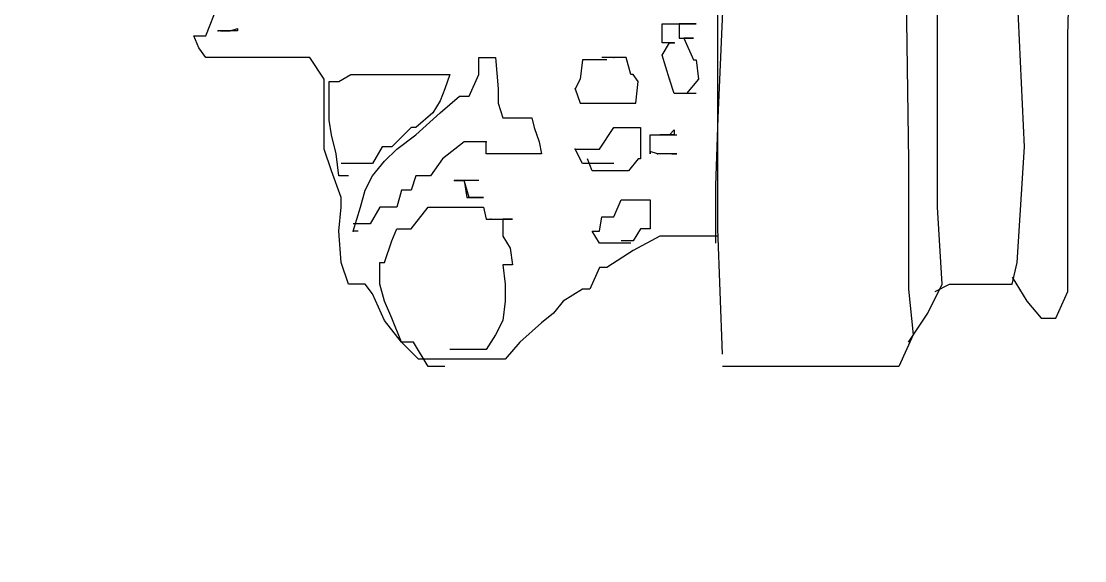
# Model space of a CAD drawing. Extents: x 747954 to 748544, y 4317181 to 4318208.
# Drawn here: x 747982.185 to 747986.59, y 4318030.984 to 4318033.22 of the extents above; entities that cross this region are included whole.
import ezdxf

# ---------------------------------------------------------------- set-up
doc = ezdxf.new("R2010")
doc.units = 0
doc.layers.get('0').update_dxf_attribs({"linetype": 'CONTINUOUS'})

msp = doc.modelspace()

# ---------------------------------------------------------------- linework, layer by layer
at = {"color": 0, "linetype": 'CONTINUOUS'}
for p, q in [((747985.98, 4318033.19), (747985.98, 4318033.81)), ((747985.98, 4318033.19), (747985.98, 4318033.81)), ((747985.07, 4318032.36), (747985.07, 4318033.57)), ((747985.07, 4318032.36), (747985.07, 4318033.57)), ((747986.52, 4318033.16), (747986.53, 4318033.5)), ((747986.52, 4318033.16), (747986.53, 4318033.5)), ((747985.85, 4318033.38), (747985.86, 4318032.64)), ((747985.85, 4318033.38), (747985.86, 4318032.64)), ((747986.34, 4318032.7), (747986.31, 4318033.35)), ((747986.34, 4318032.7), (747986.31, 4318033.35)), ((747982.95, 4318033.16), (747983, 4318033.29)), ((747982.95, 4318033.16), (747983, 4318033.29)), ((747985.09, 4318033.26), (747985.07, 4318032.82)), ((747985.09, 4318033.26), (747985.07, 4318032.82)), ((747983.05, 4318033.18), (747983.08, 4318033.19)), ((747983.05, 4318033.18), (747983.08, 4318033.19)), ((747983.08, 4318033.19), (747983.08, 4318033.18)), ((747983.08, 4318033.19), (747983.08, 4318033.18)), ((747984.84, 4318033.13), (747984.84, 4318033.21)), ((747984.84, 4318033.21), (747984.87, 4318033.21)), ((747984.84, 4318033.13), (747984.84, 4318033.21)), ((747984.84, 4318033.21), (747984.87, 4318033.21)), ((747984.87, 4318033.21), (747984.89, 4318033.21)), ((747984.87, 4318033.21), (747984.89, 4318033.21)), ((747984.89, 4318033.21), (747984.91, 4318033.21)), ((747984.89, 4318033.21), (747984.91, 4318033.21)), ((747984.91, 4318033.21), (747984.95, 4318033.21)), ((747984.93, 4318033.21), (747984.91, 4318033.21)), ((747984.91, 4318033.21), (747984.91, 4318033.15)), ((747984.91, 4318033.21), (747984.95, 4318033.21)), ((747984.93, 4318033.21), (747984.91, 4318033.21)), ((747984.91, 4318033.21), (747984.91, 4318033.15)), ((747984.95, 4318033.21), (747984.93, 4318033.21)), ((747984.95, 4318033.21), (747984.93, 4318033.21)), ((747984.95, 4318033.21), (747984.98, 4318033.21)), ((747984.98, 4318033.21), (747984.95, 4318033.21)), ((747984.95, 4318033.21), (747984.98, 4318033.21)), ((747984.98, 4318033.21), (747984.95, 4318033.21)), ((747985.98, 4318032.45), (747985.98, 4318033.19)), ((747985.98, 4318032.45), (747985.98, 4318033.19)), ((747982.92, 4318033.11), (747982.9, 4318033.16)), ((747982.9, 4318033.16), (747982.92, 4318033.16)), ((747982.92, 4318033.11), (747982.9, 4318033.16)), ((747982.9, 4318033.16), (747982.92, 4318033.16)), ((747982.92, 4318033.16), (747982.95, 4318033.16)), ((747982.92, 4318033.16), (747982.95, 4318033.16)), ((747983.02, 4318033.18), (747983, 4318033.18)), ((747983.02, 4318033.18), (747983, 4318033.18)), ((747983.01, 4318033.18), (747983.02, 4318033.18)), ((747983.01, 4318033.18), (747983.02, 4318033.18)), ((747983.02, 4318033.18), (747983.03, 4318033.18)), ((747983.04, 4318033.18), (747983.02, 4318033.18)), ((747983.02, 4318033.18), (747983.03, 4318033.18)), ((747983.04, 4318033.18), (747983.02, 4318033.18)), ((747983.03, 4318033.18), (747983.05, 4318033.18)), ((747983.03, 4318033.18), (747983.05, 4318033.18)), ((747983.08, 4318033.18), (747983.04, 4318033.18)), ((747983.08, 4318033.18), (747983.04, 4318033.18)), ((747984.91, 4318033.15), (747984.94, 4318033.15)), ((747984.91, 4318033.15), (747984.94, 4318033.15)), ((747984.93, 4318033.15), (747984.97, 4318033.06)), ((747984.94, 4318033.15), (747984.93, 4318033.15)), ((747984.93, 4318033.15), (747984.97, 4318033.06)), ((747984.94, 4318033.15), (747984.93, 4318033.15)), ((747984.94, 4318033.15), (747984.97, 4318033.15)), ((747984.97, 4318033.15), (747984.94, 4318033.15)), ((747984.94, 4318033.15), (747984.97, 4318033.15)), ((747984.97, 4318033.15), (747984.94, 4318033.15)), ((747986.52, 4318032.7), (747986.52, 4318033.16)), ((747986.52, 4318032.7), (747986.52, 4318033.16)), ((747982.95, 4318033.07), (747982.92, 4318033.11)), ((747982.95, 4318033.07), (747982.92, 4318033.11)), ((747984.84, 4318033.08), (747984.87, 4318033.13)), ((747984.87, 4318033.13), (747984.84, 4318033.13)), ((747984.84, 4318033.08), (747984.87, 4318033.13)), ((747984.87, 4318033.13), (747984.84, 4318033.13)), ((747984.87, 4318033.13), (747984.89, 4318033.13)), ((747984.89, 4318033.13), (747984.87, 4318033.13)), ((747984.87, 4318033.13), (747984.89, 4318033.13)), ((747984.89, 4318033.13), (747984.87, 4318033.13)), ((747983.01, 4318033.07), (747982.95, 4318033.07)), ((747983.01, 4318033.07), (747982.95, 4318033.07)), ((747983.03, 4318033.07), (747983.01, 4318033.07)), ((747983.03, 4318033.07), (747983.01, 4318033.07)), ((747983.09, 4318033.07), (747983.03, 4318033.07)), ((747983.09, 4318033.07), (747983.03, 4318033.07)), ((747983.13, 4318033.07), (747983.09, 4318033.07)), ((747983.13, 4318033.07), (747983.09, 4318033.07)), ((747983.19, 4318033.07), (747983.13, 4318033.07)), ((747983.19, 4318033.07), (747983.13, 4318033.07)), ((747983.26, 4318033.07), (747983.19, 4318033.07)), ((747983.26, 4318033.07), (747983.19, 4318033.07)), ((747983.28, 4318033.07), (747983.26, 4318033.07)), ((747983.28, 4318033.07), (747983.26, 4318033.07)), ((747983.3, 4318033.07), (747983.28, 4318033.07)), ((747983.3, 4318033.07), (747983.28, 4318033.07)), ((747983.38, 4318033.07), (747983.3, 4318033.07)), ((747983.38, 4318033.07), (747983.3, 4318033.07)), ((747983.44, 4318032.98), (747983.38, 4318033.07)), ((747983.44, 4318032.98), (747983.38, 4318033.07)), ((747984.08, 4318033), (747984.08, 4318033.07)), ((747984.08, 4318033.07), (747984.1, 4318033.07)), ((747984.08, 4318033), (747984.08, 4318033.07)), ((747984.08, 4318033.07), (747984.1, 4318033.07)), ((747984.1, 4318033.07), (747984.14, 4318033.07)), ((747984.1, 4318033.07), (747984.14, 4318033.07)), ((747984.14, 4318033.07), (747984.15, 4318033.07)), ((747984.14, 4318033.07), (747984.15, 4318033.07)), ((747984.15, 4318033.07), (747984.16, 4318032.94)), ((747984.15, 4318033.07), (747984.16, 4318032.94)), ((747984.51, 4318033.06), (747984.5, 4318032.98)), ((747984.51, 4318033.06), (747984.5, 4318032.98)), ((747984.55, 4318033.06), (747984.51, 4318033.06)), ((747984.55, 4318033.06), (747984.51, 4318033.06)), ((747984.61, 4318033.06), (747984.55, 4318033.06)), ((747984.61, 4318033.06), (747984.55, 4318033.06)), ((747984.61, 4318033.07), (747984.59, 4318033.07)), ((747984.61, 4318033.07), (747984.59, 4318033.07)), ((747984.64, 4318033.07), (747984.61, 4318033.07)), ((747984.64, 4318033.07), (747984.61, 4318033.07)), ((747984.69, 4318033.07), (747984.64, 4318033.07)), ((747984.69, 4318033.07), (747984.64, 4318033.07)), ((747984.71, 4318033), (747984.69, 4318033.07)), ((747984.71, 4318033), (747984.69, 4318033.07)), ((747984.87, 4318032.98), (747984.84, 4318033.08)), ((747984.87, 4318032.98), (747984.84, 4318033.08)), ((747984.97, 4318033.06), (747984.98, 4318033.06)), ((747984.97, 4318033.06), (747984.98, 4318033.06)), ((747984.98, 4318033.06), (747984.99, 4318032.98)), ((747984.98, 4318033.06), (747984.99, 4318032.98)), ((747983.44, 4318032.92), (747983.44, 4318032.98)), ((747983.44, 4318032.92), (747983.44, 4318032.98)), ((747983.46, 4318032.89), (747983.46, 4318032.97)), ((747983.46, 4318032.97), (747983.5, 4318032.97)), ((747983.46, 4318032.89), (747983.46, 4318032.97)), ((747983.46, 4318032.97), (747983.5, 4318032.97)), ((747983.5, 4318032.97), (747983.55, 4318033)), ((747983.5, 4318032.97), (747983.55, 4318033)), ((747983.55, 4318033), (747983.65, 4318033)), ((747983.55, 4318033), (747983.65, 4318033)), ((747983.65, 4318033), (747983.74, 4318033)), ((747983.65, 4318033), (747983.74, 4318033)), ((747983.74, 4318033), (747983.76, 4318033)), ((747983.74, 4318033), (747983.76, 4318033)), ((747983.76, 4318033), (747983.82, 4318033)), ((747983.76, 4318033), (747983.82, 4318033)), ((747983.82, 4318033), (747983.9, 4318033)), ((747983.82, 4318033), (747983.9, 4318033)), ((747983.9, 4318033), (747983.94, 4318033)), ((747983.9, 4318033), (747983.94, 4318033)), ((747983.94, 4318033), (747983.96, 4318033)), ((747983.96, 4318033), (747983.94, 4318032.94)), ((747983.94, 4318033), (747983.96, 4318033)), ((747983.96, 4318033), (747983.94, 4318032.94)), ((747984.04, 4318032.91), (747984.08, 4318033)), ((747984.04, 4318032.91), (747984.08, 4318033)), ((747984.5, 4318032.98), (747984.48, 4318032.94)), ((747984.5, 4318032.98), (747984.48, 4318032.94)), ((747984.72, 4318033), (747984.71, 4318033)), ((747984.72, 4318033), (747984.71, 4318033)), ((747984.74, 4318032.97), (747984.72, 4318033)), ((747984.74, 4318032.97), (747984.72, 4318033)), ((747984.73, 4318032.88), (747984.74, 4318032.97)), ((747984.73, 4318032.88), (747984.74, 4318032.97)), ((747984.89, 4318032.92), (747984.87, 4318032.98)), ((747984.89, 4318032.92), (747984.87, 4318032.98)), ((747984.99, 4318032.98), (747984.94, 4318032.92)), ((747984.99, 4318032.98), (747984.94, 4318032.92)), ((747983.94, 4318032.94), (747983.92, 4318032.89)), ((747983.94, 4318032.94), (747983.92, 4318032.89)), ((747984.16, 4318032.94), (747984.16, 4318032.88)), ((747984.16, 4318032.94), (747984.16, 4318032.88)), ((747984.48, 4318032.94), (747984.5, 4318032.88)), ((747984.48, 4318032.94), (747984.5, 4318032.88)), ((747983.44, 4318032.87), (747983.44, 4318032.92)), ((747983.44, 4318032.87), (747983.44, 4318032.92)), ((747983.46, 4318032.81), (747983.46, 4318032.89)), ((747983.46, 4318032.81), (747983.46, 4318032.89)), ((747983.92, 4318032.89), (747983.89, 4318032.84)), ((747983.92, 4318032.89), (747983.89, 4318032.84)), ((747983.92, 4318032.84), (747984, 4318032.91)), ((747983.92, 4318032.84), (747984, 4318032.91)), ((747984, 4318032.91), (747984.04, 4318032.91)), ((747984, 4318032.91), (747984.04, 4318032.91)), ((747984.16, 4318032.88), (747984.18, 4318032.82)), ((747984.16, 4318032.88), (747984.18, 4318032.82)), ((747984.5, 4318032.88), (747984.51, 4318032.88)), ((747984.5, 4318032.88), (747984.51, 4318032.88)), ((747984.51, 4318032.88), (747984.54, 4318032.88)), ((747984.51, 4318032.88), (747984.54, 4318032.88)), ((747984.54, 4318032.88), (747984.58, 4318032.88)), ((747984.54, 4318032.88), (747984.58, 4318032.88)), ((747984.58, 4318032.88), (747984.62, 4318032.88)), ((747984.58, 4318032.88), (747984.62, 4318032.88)), ((747984.62, 4318032.88), (747984.64, 4318032.88)), ((747984.62, 4318032.88), (747984.64, 4318032.88)), ((747984.64, 4318032.88), (747984.7, 4318032.88)), ((747984.64, 4318032.88), (747984.7, 4318032.88)), ((747984.7, 4318032.88), (747984.72, 4318032.88)), ((747984.7, 4318032.88), (747984.72, 4318032.88)), ((747984.72, 4318032.88), (747984.73, 4318032.88)), ((747984.72, 4318032.88), (747984.73, 4318032.88)), ((747984.92, 4318032.92), (747984.89, 4318032.92)), ((747984.91, 4318032.92), (747984.89, 4318032.92)), ((747984.92, 4318032.92), (747984.89, 4318032.92)), ((747984.91, 4318032.92), (747984.89, 4318032.92)), ((747984.94, 4318032.92), (747984.91, 4318032.92)), ((747984.94, 4318032.92), (747984.91, 4318032.92)), ((747984.98, 4318032.92), (747984.92, 4318032.92)), ((747984.98, 4318032.92), (747984.92, 4318032.92)), ((747983.44, 4318032.75), (747983.44, 4318032.87)), ((747983.44, 4318032.75), (747983.44, 4318032.87)), ((747983.89, 4318032.84), (747983.82, 4318032.78)), ((747983.82, 4318032.75), (747983.92, 4318032.84)), ((747983.89, 4318032.84), (747983.82, 4318032.78)), ((747983.82, 4318032.75), (747983.92, 4318032.84)), ((747983.47, 4318032.75), (747983.46, 4318032.81)), ((747983.47, 4318032.75), (747983.46, 4318032.81)), ((747984.18, 4318032.82), (747984.2, 4318032.82)), ((747984.18, 4318032.82), (747984.2, 4318032.82)), ((747984.2, 4318032.82), (747984.25, 4318032.82)), ((747984.2, 4318032.82), (747984.25, 4318032.82)), ((747984.25, 4318032.82), (747984.3, 4318032.82)), ((747984.25, 4318032.82), (747984.3, 4318032.82)), ((747984.3, 4318032.82), (747984.31, 4318032.78)), ((747984.3, 4318032.82), (747984.31, 4318032.78)), ((747985.07, 4318032.82), (747985.06, 4318032.54)), ((747985.07, 4318032.82), (747985.06, 4318032.54)), ((747983.44, 4318032.69), (747983.44, 4318032.75)), ((747983.44, 4318032.69), (747983.44, 4318032.75)), ((747983.49, 4318032.67), (747983.47, 4318032.75)), ((747983.49, 4318032.67), (747983.47, 4318032.75)), ((747983.8, 4318032.78), (747983.72, 4318032.7)), ((747983.8, 4318032.78), (747983.72, 4318032.7)), ((747983.74, 4318032.69), (747983.82, 4318032.75)), ((747983.74, 4318032.69), (747983.82, 4318032.75)), ((747983.82, 4318032.78), (747983.8, 4318032.78)), ((747983.82, 4318032.78), (747983.8, 4318032.78)), ((747984.31, 4318032.78), (747984.33, 4318032.72)), ((747984.31, 4318032.78), (747984.33, 4318032.72)), ((747984.58, 4318032.69), (747984.64, 4318032.78)), ((747984.58, 4318032.69), (747984.64, 4318032.78)), ((747984.64, 4318032.78), (747984.67, 4318032.78)), ((747984.64, 4318032.78), (747984.67, 4318032.78)), ((747984.67, 4318032.78), (747984.72, 4318032.78)), ((747984.67, 4318032.78), (747984.72, 4318032.78)), ((747984.72, 4318032.78), (747984.73, 4318032.78)), ((747984.72, 4318032.78), (747984.73, 4318032.78)), ((747984.73, 4318032.78), (747984.74, 4318032.78)), ((747984.73, 4318032.78), (747984.74, 4318032.78)), ((747984.74, 4318032.78), (747984.75, 4318032.78)), ((747984.74, 4318032.78), (747984.75, 4318032.78)), ((747984.75, 4318032.78), (747984.75, 4318032.65)), ((747984.75, 4318032.78), (747984.75, 4318032.65)), ((747984.79, 4318032.67), (747984.79, 4318032.75)), ((747984.79, 4318032.75), (747984.81, 4318032.75)), ((747984.79, 4318032.67), (747984.79, 4318032.75)), ((747984.79, 4318032.75), (747984.81, 4318032.75)), ((747984.81, 4318032.75), (747984.82, 4318032.75)), ((747984.81, 4318032.75), (747984.82, 4318032.75)), ((747984.82, 4318032.75), (747984.83, 4318032.75)), ((747984.82, 4318032.75), (747984.83, 4318032.75)), ((747984.83, 4318032.75), (747984.87, 4318032.75)), ((747984.84, 4318032.75), (747984.83, 4318032.75)), ((747984.83, 4318032.75), (747984.88, 4318032.75)), ((747984.83, 4318032.75), (747984.87, 4318032.75)), ((747984.84, 4318032.75), (747984.83, 4318032.75)), ((747984.83, 4318032.75), (747984.88, 4318032.75)), ((747984.87, 4318032.75), (747984.84, 4318032.75)), ((747984.87, 4318032.75), (747984.84, 4318032.75)), ((747984.87, 4318032.75), (747984.89, 4318032.77)), ((747984.87, 4318032.75), (747984.89, 4318032.77)), ((747984.88, 4318032.75), (747984.87, 4318032.75)), ((747984.88, 4318032.75), (747984.87, 4318032.75)), ((747984.89, 4318032.75), (747984.88, 4318032.75)), ((747984.88, 4318032.75), (747984.9, 4318032.75)), ((747984.89, 4318032.75), (747984.88, 4318032.75)), ((747984.88, 4318032.75), (747984.9, 4318032.75)), ((747984.89, 4318032.77), (747984.89, 4318032.75)), ((747984.89, 4318032.77), (747984.89, 4318032.75)), ((747984.02, 4318032.72), (747983.93, 4318032.65)), ((747984.02, 4318032.72), (747983.93, 4318032.65)), ((747984.09, 4318032.72), (747984.02, 4318032.72)), ((747984.09, 4318032.72), (747984.02, 4318032.72)), ((747984.11, 4318032.72), (747984.09, 4318032.72)), ((747984.11, 4318032.72), (747984.09, 4318032.72)), ((747984.11, 4318032.67), (747984.11, 4318032.72)), ((747984.11, 4318032.67), (747984.11, 4318032.72)), ((747984.33, 4318032.72), (747984.34, 4318032.67)), ((747984.33, 4318032.72), (747984.34, 4318032.67)), ((747983.47, 4318032.6), (747983.44, 4318032.69)), ((747983.47, 4318032.6), (747983.44, 4318032.69)), ((747983.5, 4318032.58), (747983.49, 4318032.67)), ((747983.5, 4318032.58), (747983.49, 4318032.67)), ((747983.68, 4318032.7), (747983.64, 4318032.63)), ((747983.68, 4318032.7), (747983.64, 4318032.63)), ((747983.72, 4318032.7), (747983.68, 4318032.7)), ((747983.72, 4318032.7), (747983.68, 4318032.7)), ((747983.69, 4318032.64), (747983.74, 4318032.69)), ((747983.69, 4318032.64), (747983.74, 4318032.69)), ((747984.13, 4318032.67), (747984.11, 4318032.67)), ((747984.13, 4318032.67), (747984.11, 4318032.67)), ((747984.16, 4318032.67), (747984.13, 4318032.67)), ((747984.16, 4318032.67), (747984.13, 4318032.67)), ((747984.22, 4318032.67), (747984.16, 4318032.67)), ((747984.22, 4318032.67), (747984.16, 4318032.67)), ((747984.28, 4318032.67), (747984.22, 4318032.67)), ((747984.28, 4318032.67), (747984.22, 4318032.67)), ((747984.33, 4318032.67), (747984.28, 4318032.67)), ((747984.33, 4318032.67), (747984.28, 4318032.67)), ((747984.34, 4318032.67), (747984.33, 4318032.67)), ((747984.34, 4318032.67), (747984.33, 4318032.67)), ((747984.51, 4318032.63), (747984.48, 4318032.69)), ((747984.48, 4318032.69), (747984.51, 4318032.69)), ((747984.51, 4318032.63), (747984.48, 4318032.69)), ((747984.48, 4318032.69), (747984.51, 4318032.69)), ((747984.51, 4318032.69), (747984.58, 4318032.69)), ((747984.51, 4318032.69), (747984.58, 4318032.69)), ((747984.82, 4318032.67), (747984.79, 4318032.68)), ((747984.79, 4318032.68), (747984.79, 4318032.67)), ((747984.82, 4318032.67), (747984.79, 4318032.68)), ((747984.79, 4318032.68), (747984.79, 4318032.67)), ((747984.84, 4318032.67), (747984.82, 4318032.67)), ((747984.84, 4318032.67), (747984.82, 4318032.67)), ((747984.89, 4318032.67), (747984.84, 4318032.67)), ((747984.89, 4318032.67), (747984.84, 4318032.67)), ((747984.88, 4318032.67), (747984.9, 4318032.67)), ((747984.88, 4318032.67), (747984.9, 4318032.67)), ((747984.9, 4318032.67), (747984.89, 4318032.67)), ((747984.9, 4318032.67), (747984.89, 4318032.67)), ((747986.31, 4318032.22), (747986.34, 4318032.7)), ((747986.31, 4318032.22), (747986.34, 4318032.7)), ((747986.52, 4318032.27), (747986.52, 4318032.7)), ((747986.52, 4318032.27), (747986.52, 4318032.7)), ((747983.53, 4318032.63), (747983.51, 4318032.63)), ((747983.53, 4318032.63), (747983.51, 4318032.63)), ((747983.58, 4318032.63), (747983.53, 4318032.63)), ((747983.58, 4318032.63), (747983.53, 4318032.63)), ((747983.61, 4318032.63), (747983.58, 4318032.63)), ((747983.61, 4318032.63), (747983.58, 4318032.63)), ((747983.64, 4318032.63), (747983.61, 4318032.63)), ((747983.64, 4318032.63), (747983.61, 4318032.63)), ((747983.64, 4318032.58), (747983.69, 4318032.64)), ((747983.64, 4318032.58), (747983.69, 4318032.64)), ((747983.93, 4318032.65), (747983.88, 4318032.58)), ((747983.93, 4318032.65), (747983.88, 4318032.58)), ((747984.58, 4318032.63), (747984.51, 4318032.63)), ((747984.58, 4318032.63), (747984.51, 4318032.63)), ((747984.55, 4318032.6), (747984.53, 4318032.65)), ((747984.55, 4318032.6), (747984.53, 4318032.65)), ((747984.64, 4318032.63), (747984.58, 4318032.63)), ((747984.64, 4318032.63), (747984.58, 4318032.63)), ((747984.74, 4318032.65), (747984.7, 4318032.6)), ((747984.74, 4318032.65), (747984.7, 4318032.6)), ((747984.75, 4318032.65), (747984.74, 4318032.65)), ((747984.75, 4318032.65), (747984.74, 4318032.65)), ((747985.86, 4318032.64), (747985.86, 4318032.11)), ((747985.86, 4318032.64), (747985.86, 4318032.11)), ((747983.51, 4318032.49), (747983.47, 4318032.6)), ((747983.51, 4318032.49), (747983.47, 4318032.6)), ((747983.54, 4318032.58), (747983.5, 4318032.58)), ((747983.54, 4318032.58), (747983.5, 4318032.58)), ((747983.61, 4318032.52), (747983.64, 4318032.58)), ((747983.61, 4318032.52), (747983.64, 4318032.58)), ((747983.82, 4318032.58), (747983.8, 4318032.52)), ((747983.82, 4318032.58), (747983.8, 4318032.52)), ((747983.88, 4318032.58), (747983.82, 4318032.58)), ((747983.88, 4318032.58), (747983.82, 4318032.58)), ((747984.61, 4318032.6), (747984.55, 4318032.6)), ((747984.61, 4318032.6), (747984.55, 4318032.6)), ((747984.64, 4318032.6), (747984.61, 4318032.6)), ((747984.64, 4318032.6), (747984.61, 4318032.6)), ((747984.7, 4318032.6), (747984.64, 4318032.6)), ((747984.7, 4318032.6), (747984.64, 4318032.6)), ((747984, 4318032.56), (747983.98, 4318032.56)), ((747983.98, 4318032.56), (747984, 4318032.56)), ((747984, 4318032.56), (747983.98, 4318032.56)), ((747983.98, 4318032.56), (747984, 4318032.56)), ((747984.03, 4318032.56), (747984, 4318032.56)), ((747984, 4318032.56), (747984.02, 4318032.56)), ((747984.03, 4318032.56), (747984, 4318032.56)), ((747984, 4318032.56), (747984.02, 4318032.56)), ((747984.02, 4318032.56), (747984.03, 4318032.49)), ((747984.04, 4318032.49), (747984.02, 4318032.56)), ((747984.02, 4318032.56), (747984.03, 4318032.49)), ((747984.04, 4318032.49), (747984.02, 4318032.56)), ((747984.08, 4318032.56), (747984.03, 4318032.56)), ((747984.08, 4318032.56), (747984.03, 4318032.56)), ((747985.06, 4318032.54), (747985.06, 4318032.3)), ((747985.06, 4318032.54), (747985.06, 4318032.3)), ((747983.51, 4318032.45), (747983.51, 4318032.49)), ((747983.51, 4318032.45), (747983.51, 4318032.49)), ((747983.59, 4318032.45), (747983.61, 4318032.52)), ((747983.59, 4318032.45), (747983.61, 4318032.52)), ((747983.76, 4318032.52), (747983.74, 4318032.45)), ((747983.76, 4318032.52), (747983.74, 4318032.45)), ((747983.8, 4318032.52), (747983.76, 4318032.52)), ((747983.8, 4318032.52), (747983.76, 4318032.52)), ((747984.03, 4318032.49), (747984.08, 4318032.49)), ((747984.03, 4318032.49), (747984.08, 4318032.49)), ((747984.08, 4318032.49), (747984.04, 4318032.49)), ((747984.08, 4318032.49), (747984.04, 4318032.49)), ((747984.08, 4318032.49), (747984.1, 4318032.49)), ((747984.1, 4318032.49), (747984.08, 4318032.49)), ((747984.08, 4318032.49), (747984.1, 4318032.49)), ((747984.1, 4318032.49), (747984.08, 4318032.49)), ((747983.5, 4318032.35), (747983.51, 4318032.45)), ((747983.5, 4318032.35), (747983.51, 4318032.45)), ((747983.56, 4318032.35), (747983.59, 4318032.45)), ((747983.56, 4318032.35), (747983.59, 4318032.45)), ((747983.67, 4318032.45), (747983.63, 4318032.38)), ((747983.67, 4318032.45), (747983.63, 4318032.38)), ((747983.72, 4318032.45), (747983.67, 4318032.45)), ((747983.72, 4318032.45), (747983.67, 4318032.45)), ((747983.74, 4318032.45), (747983.72, 4318032.45)), ((747983.74, 4318032.45), (747983.72, 4318032.45)), ((747983.8, 4318032.36), (747983.87, 4318032.45)), ((747983.8, 4318032.36), (747983.87, 4318032.45)), ((747983.87, 4318032.45), (747983.92, 4318032.45)), ((747983.87, 4318032.45), (747983.92, 4318032.45)), ((747983.92, 4318032.45), (747984, 4318032.45)), ((747983.92, 4318032.45), (747984, 4318032.45)), ((747984, 4318032.45), (747984.02, 4318032.45)), ((747984, 4318032.45), (747984.02, 4318032.45)), ((747984.02, 4318032.45), (747984.08, 4318032.45)), ((747984.02, 4318032.45), (747984.08, 4318032.45)), ((747984.08, 4318032.45), (747984.1, 4318032.45)), ((747984.08, 4318032.45), (747984.1, 4318032.45)), ((747984.1, 4318032.45), (747984.11, 4318032.4)), ((747984.1, 4318032.45), (747984.11, 4318032.4)), ((747984.64, 4318032.41), (747984.67, 4318032.48)), ((747984.64, 4318032.41), (747984.67, 4318032.48)), ((747984.67, 4318032.48), (747984.7, 4318032.48)), ((747984.67, 4318032.48), (747984.7, 4318032.48)), ((747984.7, 4318032.48), (747984.73, 4318032.48)), ((747984.7, 4318032.48), (747984.73, 4318032.48)), ((747984.73, 4318032.48), (747984.78, 4318032.48)), ((747984.73, 4318032.48), (747984.78, 4318032.48)), ((747984.78, 4318032.48), (747984.79, 4318032.48)), ((747984.78, 4318032.48), (747984.79, 4318032.48)), ((747984.79, 4318032.48), (747984.79, 4318032.41)), ((747984.79, 4318032.48), (747984.79, 4318032.41)), ((747986, 4318032.13), (747985.98, 4318032.45)), ((747986, 4318032.13), (747985.98, 4318032.45)), ((747984.11, 4318032.4), (747984.13, 4318032.4)), ((747984.11, 4318032.4), (747984.13, 4318032.4)), ((747984.13, 4318032.4), (747984.16, 4318032.4)), ((747984.13, 4318032.4), (747984.16, 4318032.4)), ((747984.16, 4318032.4), (747984.2, 4318032.4)), ((747984.16, 4318032.4), (747984.2, 4318032.4)), ((747984.21, 4318032.4), (747984.18, 4318032.4)), ((747984.18, 4318032.4), (747984.18, 4318032.33)), ((747984.21, 4318032.4), (747984.18, 4318032.4)), ((747984.18, 4318032.4), (747984.18, 4318032.33)), ((747984.2, 4318032.4), (747984.22, 4318032.4)), ((747984.2, 4318032.4), (747984.22, 4318032.4)), ((747984.22, 4318032.4), (747984.21, 4318032.4)), ((747984.22, 4318032.4), (747984.21, 4318032.4)), ((747984.58, 4318032.35), (747984.59, 4318032.41)), ((747984.58, 4318032.35), (747984.59, 4318032.41)), ((747984.59, 4318032.41), (747984.64, 4318032.41)), ((747984.59, 4318032.41), (747984.64, 4318032.41)), ((747984.79, 4318032.41), (747984.79, 4318032.36)), ((747984.79, 4318032.41), (747984.79, 4318032.36)), ((747983.51, 4318032.22), (747983.5, 4318032.35)), ((747983.51, 4318032.22), (747983.5, 4318032.35)), ((747983.6, 4318032.38), (747983.56, 4318032.38)), ((747983.6, 4318032.38), (747983.56, 4318032.38)), ((747983.58, 4318032.35), (747983.56, 4318032.35)), ((747983.58, 4318032.35), (747983.56, 4318032.35)), ((747983.63, 4318032.38), (747983.6, 4318032.38)), ((747983.63, 4318032.38), (747983.6, 4318032.38)), ((747983.72, 4318032.31), (747983.74, 4318032.36)), ((747983.72, 4318032.31), (747983.74, 4318032.36)), ((747983.74, 4318032.36), (747983.8, 4318032.36)), ((747983.74, 4318032.36), (747983.8, 4318032.36)), ((747984.58, 4318032.3), (747984.55, 4318032.35)), ((747984.55, 4318032.35), (747984.58, 4318032.35)), ((747984.58, 4318032.3), (747984.55, 4318032.35)), ((747984.55, 4318032.35), (747984.58, 4318032.35)), ((747984.75, 4318032.36), (747984.72, 4318032.31)), ((747984.75, 4318032.36), (747984.72, 4318032.31)), ((747984.79, 4318032.36), (747984.75, 4318032.36)), ((747984.79, 4318032.36), (747984.75, 4318032.36)), ((747985.09, 4318031.84), (747985.07, 4318032.36)), ((747985.09, 4318031.84), (747985.07, 4318032.36)), ((747983.69, 4318032.22), (747983.72, 4318032.31)), ((747983.69, 4318032.22), (747983.72, 4318032.31)), ((747984.18, 4318032.33), (747984.21, 4318032.28)), ((747984.18, 4318032.33), (747984.21, 4318032.28)), ((747984.72, 4318032.31), (747984.67, 4318032.31)), ((747984.72, 4318032.31), (747984.67, 4318032.31)), ((747984.83, 4318032.33), (747984.72, 4318032.27)), ((747984.83, 4318032.33), (747984.72, 4318032.27)), ((747984.9, 4318032.33), (747984.83, 4318032.33)), ((747984.9, 4318032.33), (747984.83, 4318032.33)), ((747984.97, 4318032.33), (747984.9, 4318032.33)), ((747984.97, 4318032.33), (747984.9, 4318032.33)), ((747984.98, 4318032.33), (747984.97, 4318032.33)), ((747984.98, 4318032.33), (747984.97, 4318032.33)), ((747985.02, 4318032.33), (747984.98, 4318032.33)), ((747985.02, 4318032.33), (747984.98, 4318032.33)), ((747985.07, 4318032.33), (747985.02, 4318032.33)), ((747985.07, 4318032.33), (747985.02, 4318032.33)), ((747984.21, 4318032.28), (747984.22, 4318032.21)), ((747984.21, 4318032.28), (747984.22, 4318032.21)), ((747984.62, 4318032.3), (747984.58, 4318032.3)), ((747984.62, 4318032.3), (747984.58, 4318032.3)), ((747984.72, 4318032.27), (747984.61, 4318032.2)), ((747984.72, 4318032.27), (747984.61, 4318032.2)), ((747984.64, 4318032.3), (747984.62, 4318032.3)), ((747984.64, 4318032.3), (747984.62, 4318032.3)), ((747984.71, 4318032.3), (747984.64, 4318032.3)), ((747984.71, 4318032.3), (747984.64, 4318032.3)), ((747986.52, 4318032.1), (747986.52, 4318032.27)), ((747986.52, 4318032.1), (747986.52, 4318032.27)), ((747983.54, 4318032.13), (747983.51, 4318032.22)), ((747983.54, 4318032.13), (747983.51, 4318032.22)), ((747983.67, 4318032.13), (747983.67, 4318032.22)), ((747983.67, 4318032.22), (747983.69, 4318032.22)), ((747983.67, 4318032.13), (747983.67, 4318032.22)), ((747983.67, 4318032.22), (747983.69, 4318032.22)), ((747986.29, 4318032.13), (747986.31, 4318032.22)), ((747986.29, 4318032.13), (747986.31, 4318032.22)), ((747984.22, 4318032.21), (747984.18, 4318032.21)), ((747984.18, 4318032.21), (747984.19, 4318032.13)), ((747984.22, 4318032.21), (747984.18, 4318032.21)), ((747984.18, 4318032.21), (747984.19, 4318032.13)), ((747984.58, 4318032.2), (747984.54, 4318032.11)), ((747984.58, 4318032.2), (747984.54, 4318032.11)), ((747984.61, 4318032.2), (747984.58, 4318032.2)), ((747984.61, 4318032.2), (747984.58, 4318032.2)), ((747983.56, 4318032.13), (747983.54, 4318032.13)), ((747983.56, 4318032.13), (747983.54, 4318032.13)), ((747983.61, 4318032.13), (747983.56, 4318032.13)), ((747983.61, 4318032.13), (747983.56, 4318032.13)), ((747983.64, 4318032.09), (747983.61, 4318032.13)), ((747983.64, 4318032.09), (747983.61, 4318032.13)), ((747983.69, 4318032.06), (747983.67, 4318032.13)), ((747983.69, 4318032.06), (747983.67, 4318032.13)), ((747984.19, 4318032.13), (747984.19, 4318032.06)), ((747984.19, 4318032.13), (747984.19, 4318032.06)), ((747985.94, 4318032.01), (747986, 4318032.13)), ((747985.94, 4318032.01), (747986, 4318032.13)), ((747985.97, 4318032.1), (747986.03, 4318032.13)), ((747985.97, 4318032.1), (747986.03, 4318032.13)), ((747986.03, 4318032.13), (747986.13, 4318032.13)), ((747986.03, 4318032.13), (747986.13, 4318032.13)), ((747986.13, 4318032.13), (747986.26, 4318032.13)), ((747986.13, 4318032.13), (747986.26, 4318032.13)), ((747986.26, 4318032.13), (747986.29, 4318032.13)), ((747986.26, 4318032.13), (747986.29, 4318032.13)), ((747986.29, 4318032.16), (747986.35, 4318032.06)), ((747986.29, 4318032.16), (747986.35, 4318032.06)), ((747983.69, 4318031.98), (747983.64, 4318032.09)), ((747983.69, 4318031.98), (747983.64, 4318032.09)), ((747984.51, 4318032.11), (747984.43, 4318032.06)), ((747984.51, 4318032.11), (747984.43, 4318032.06)), ((747984.54, 4318032.11), (747984.51, 4318032.11)), ((747984.54, 4318032.11), (747984.51, 4318032.11)), ((747985.86, 4318032.11), (747985.88, 4318031.92)), ((747985.86, 4318032.11), (747985.88, 4318031.92)), ((747986.47, 4318031.99), (747986.52, 4318032.1)), ((747986.47, 4318031.99), (747986.52, 4318032.1)), ((747983.72, 4318031.99), (747983.69, 4318032.06)), ((747983.72, 4318031.99), (747983.69, 4318032.06)), ((747984.19, 4318032.06), (747984.18, 4318031.98)), ((747984.19, 4318032.06), (747984.18, 4318031.98)), ((747984.43, 4318032.06), (747984.39, 4318032.01)), ((747984.43, 4318032.06), (747984.39, 4318032.01)), ((747986.35, 4318032.06), (747986.41, 4318031.99)), ((747986.35, 4318032.06), (747986.41, 4318031.99)), ((747984.39, 4318032.01), (747984.34, 4318031.97)), ((747984.39, 4318032.01), (747984.34, 4318031.97)), ((747985.86, 4318031.89), (747985.94, 4318032.01)), ((747985.86, 4318031.89), (747985.94, 4318032.01)), ((747983.76, 4318031.89), (747983.69, 4318031.98)), ((747983.76, 4318031.89), (747983.69, 4318031.98)), ((747983.76, 4318031.89), (747983.72, 4318031.99)), ((747983.76, 4318031.89), (747983.72, 4318031.99)), ((747984.18, 4318031.98), (747984.15, 4318031.92)), ((747984.18, 4318031.98), (747984.15, 4318031.92)), ((747984.34, 4318031.97), (747984.25, 4318031.89)), ((747984.34, 4318031.97), (747984.25, 4318031.89)), ((747986.41, 4318031.99), (747986.47, 4318031.99)), ((747986.41, 4318031.99), (747986.47, 4318031.99)), ((747984.15, 4318031.92), (747984.11, 4318031.86)), ((747984.15, 4318031.92), (747984.11, 4318031.86)), ((747985.88, 4318031.92), (747985.82, 4318031.79)), ((747985.88, 4318031.92), (747985.82, 4318031.79)), ((747983.81, 4318031.89), (747983.76, 4318031.89)), ((747983.83, 4318031.82), (747983.76, 4318031.89)), ((747983.81, 4318031.89), (747983.76, 4318031.89)), ((747983.83, 4318031.82), (747983.76, 4318031.89)), ((747983.87, 4318031.79), (747983.81, 4318031.89)), ((747983.87, 4318031.79), (747983.81, 4318031.89)), ((747984.25, 4318031.89), (747984.19, 4318031.82)), ((747984.25, 4318031.89), (747984.19, 4318031.82)), ((747984.02, 4318031.86), (747983.96, 4318031.86)), ((747984.02, 4318031.86), (747983.96, 4318031.86)), ((747984.08, 4318031.86), (747984.02, 4318031.86)), ((747984.08, 4318031.86), (747984.02, 4318031.86)), ((747984.11, 4318031.86), (747984.08, 4318031.86)), ((747984.11, 4318031.86), (747984.08, 4318031.86)), ((747983.91, 4318031.82), (747983.83, 4318031.82)), ((747983.91, 4318031.82), (747983.83, 4318031.82)), ((747983.94, 4318031.79), (747983.87, 4318031.79)), ((747983.94, 4318031.79), (747983.87, 4318031.79)), ((747984, 4318031.82), (747983.91, 4318031.82)), ((747984, 4318031.82), (747983.91, 4318031.82)), ((747984.08, 4318031.82), (747984, 4318031.82)), ((747984.08, 4318031.82), (747984, 4318031.82)), ((747984.19, 4318031.82), (747984.08, 4318031.82)), ((747984.19, 4318031.82), (747984.08, 4318031.82)), ((747985.19, 4318031.79), (747985.09, 4318031.79)), ((747985.19, 4318031.79), (747985.09, 4318031.79)), ((747985.54, 4318031.79), (747985.19, 4318031.79)), ((747985.54, 4318031.79), (747985.19, 4318031.79)), ((747985.82, 4318031.79), (747985.54, 4318031.79)), ((747985.82, 4318031.79), (747985.54, 4318031.79))]:
    msp.add_line(p, q, dxfattribs=at)
for p in [(747983, 4318033.18), (747983, 4318033.18), (747984.89, 4318033.13), (747984.89, 4318033.13), (747984.64, 4318033.07), (747984.64, 4318033.07), (747984.87, 4318032.98), (747984.87, 4318032.98), (747984.99, 4318032.98), (747984.99, 4318032.98), (747984.48, 4318032.94), (747984.48, 4318032.94), (747984.11, 4318032.72), (747984.11, 4318032.72), (747984.48, 4318032.69), (747984.48, 4318032.69), (747984.82, 4318032.67), (747984.82, 4318032.67), (747983.98, 4318032.56), (747983.98, 4318032.56), (747984.13, 4318032.4), (747984.13, 4318032.4), (747983.56, 4318032.35), (747983.56, 4318032.35)]:
    msp.add_point(p, dxfattribs=at)

# ---------------------------------------------------------------- meshes
mesh = msp.add_polyface(dxfattribs=at)
corners = [(747954.5, 4317181), (747954.5, 4317181), (747954.5, 4317371.9618), (748262.5, 4317181), (747954.5, 4317546.4935), (748544, 4317181), (747954.5, 4318207.5), (748544, 4317842.0065), (748544, 4318207.5)]
mesh.append_faces([[corners[k] for k in face] for face in [(0, 1, 3, 2), (2, 3, 5, 4), (4, 5, 7, 6), (6, 7, 8, 8)]], dxfattribs={"vtx0": -1, "vtx2": -1, "color": 0})
mesh = msp.add_polyface(dxfattribs=at)
corners = [(747964.5, 4318021), (747964.5, 4318021), (747964.5, 4318195.2713), (748245.58, 4318021), (747964.5, 4318201.5), (748245.58, 4318027.2287), (748245.58, 4318201.5)]
mesh.append_faces([[corners[k] for k in face] for face in [(0, 1, 3, 2), (2, 3, 5, 4), (4, 5, 6, 6)]], dxfattribs={"vtx0": -1, "vtx2": -1, "color": 0})

doc.saveas('drawing.dxf')
